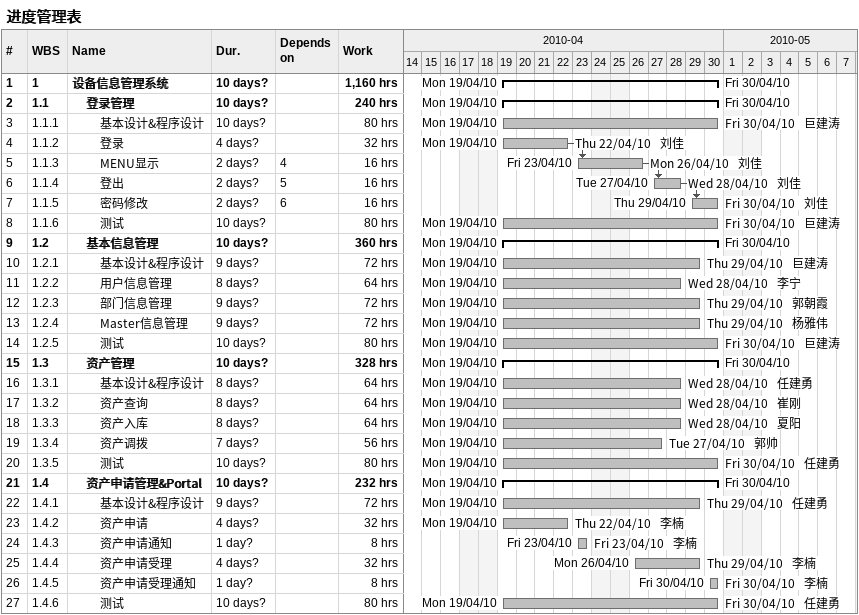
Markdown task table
进度管理表

| ID | WBS | Task | Duration | Start | Finish | Predecessors | Resources | Work (h) |
|---|---|---|---|---|---|---|---|---|
| 1 | 1 | **设备信息管理系统** | 10d? | 2010-04-19 | 2010-04-30 |  |  | 1160 |
| 2 | 1.1 | **登录管理** | 10d? | 2010-04-19 | 2010-04-30 |  |  | 240 |
| 3 | 1.1.1 | 基本设计&程序设计 | 10d? | 2010-04-19 | 2010-04-30 |  | 巨建涛 | 80 |
| 4 | 1.1.2 | 登录 | 4d? | 2010-04-19 | 2010-04-22 |  | 刘佳 | 32 |
| 5 | 1.1.3 | MENU显示 | 2d? | 2010-04-23 | 2010-04-26 | 4 | 刘佳 | 16 |
| 6 | 1.1.4 | 登出 | 2d? | 2010-04-27 | 2010-04-28 | 5 | 刘佳 | 16 |
| 7 | 1.1.5 | 密码修改 | 2d? | 2010-04-29 | 2010-04-30 | 6 | 刘佳 | 16 |
| 8 | 1.1.6 | 测试 | 10d? | 2010-04-19 | 2010-04-30 |  | 巨建涛 | 80 |
| 9 | 1.2 | **基本信息管理** | 10d? | 2010-04-19 | 2010-04-30 |  |  | 360 |
| 10 | 1.2.1 | 基本设计&程序设计 | 9d? | 2010-04-19 | 2010-04-29 |  | 巨建涛 | 72 |
| 11 | 1.2.2 | 用户信息管理 | 8d? | 2010-04-19 | 2010-04-28 |  | 李宁 | 64 |
| 12 | 1.2.3 | 部门信息管理 | 9d? | 2010-04-19 | 2010-04-29 |  | 郭朝霞 | 72 |
| 13 | 1.2.4 | Master信息管理 | 9d? | 2010-04-19 | 2010-04-29 |  | 杨雅伟 | 72 |
| 14 | 1.2.5 | 测试 | 10d? | 2010-04-19 | 2010-04-30 |  | 巨建涛 | 80 |
| 15 | 1.3 | **资产管理** | 10d? | 2010-04-19 | 2010-04-30 |  |  | 328 |
| 16 | 1.3.1 | 基本设计&程序设计 | 8d? | 2010-04-19 | 2010-04-28 |  | 任建勇 | 64 |
| 17 | 1.3.2 | 资产查询 | 8d? | 2010-04-19 | 2010-04-28 |  | 崔刚 | 64 |
| 18 | 1.3.3 | 资产入库 | 8d? | 2010-04-19 | 2010-04-28 |  | 夏阳 | 64 |
| 19 | 1.3.4 | 资产调拨 | 7d? | 2010-04-19 | 2010-04-27 |  | 郭帅 | 56 |
| 20 | 1.3.5 | 测试 | 10d? | 2010-04-19 | 2010-04-30 |  | 任建勇 | 80 |
| 21 | 1.4 | **资产申请管理&Portal** | 10d? | 2010-04-19 | 2010-04-30 |  |  | 232 |
| 22 | 1.4.1 | 基本设计&程序设计 | 9d? | 2010-04-19 | 2010-04-29 |  | 任建勇 | 72 |
| 23 | 1.4.2 | 资产申请 | 4d? | 2010-04-19 | 2010-04-22 |  | 李楠 | 32 |
| 24 | 1.4.3 | 资产申请通知 | 1d? | 2010-04-23 | 2010-04-23 |  | 李楠 | 8 |
| 25 | 1.4.4 | 资产申请受理 | 4d? | 2010-04-26 | 2010-04-29 |  | 李楠 | 32 |
| 26 | 1.4.5 | 资产申请受理通知 | 1d? | 2010-04-30 | 2010-04-30 |  | 李楠 | 8 |
| 27 | 1.4.6 | 测试 | 10d? | 2010-04-19 | 2010-04-30 |  | 任建勇 | 80 |
